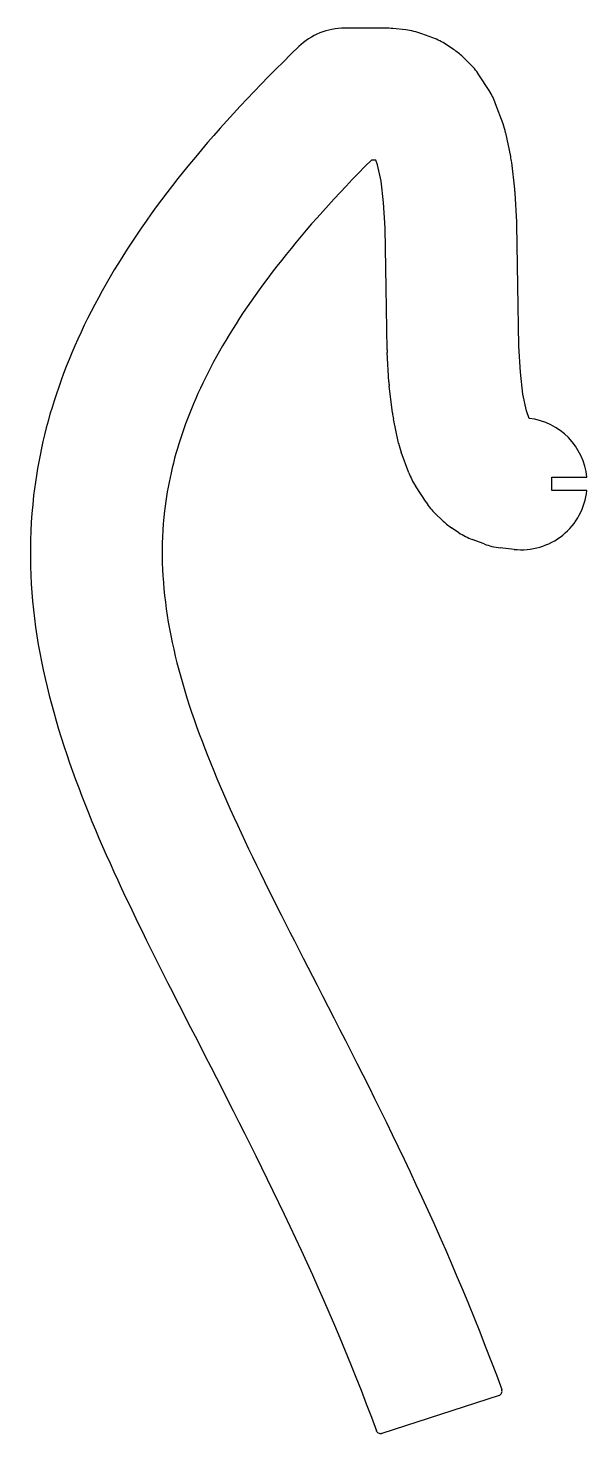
# Model space of a CAD drawing. Header units: millimetres. Extents: x -156 to -29, y -211 to 109.
import ezdxf

# ---------------------------------------------------------------- set-up
doc = ezdxf.new("R2010")
doc.units = ezdxf.units.MM
doc.layers.add('Shape2DView032', color=7, linetype='CONTINUOUS')

msp = doc.modelspace()

# ---------------------------------------------------------------- linework, layer by layer
at = {"layer": 'Shape2DView032'}
for p, q in [((-74.8668, 108.636), (-84.222, 108.636)), ((-70.258, 108.219), (-73.2238, 108.545)), ((-64.117, 106.416), (-66.6629, 107.365)), ((-59.4428, 103.791), (-61.0942, 104.88)), ((-55.8593, 100.691), (-57.3068, 102.083)), ((-51.3269, 94.4196), (-53.6647, 98.0306)), ((-48.1555, 86.8665), (-49.8411, 91.4474)), ((-46.4165, 79.4043), (-47.5584, 84.7952)), ((-77.0934, 78.6357), (-78.0864, 78.6357)), ((-76.6833, 77.5212), (-77.0934, 78.6357)), ((-75.9088, 73.8647), (-76.6833, 77.5212)), ((-45.4856, 71.9983), (-46.1926, 78.0396)), ((-75.333, 68.9451), (-75.9088, 73.8647)), ((-45.0284, 64.596), (-45.4093, 71.1279)), ((-74.9961, 63.168), (-75.333, 68.9451)), ((-44.7864, 50.0632), (-45.0048, 63.9584)), ((-74.7827, 49.5902), (-74.9961, 63.168)), ((-74.5582, 35.4899), (-74.7826, 49.5871)), ((-44.5671, 36.2913), (-44.7864, 50.0632)), ((-44.2188, 30.4024), (-44.5671, 36.2913)), ((-74.1403, 28.1899), (-74.5339, 34.843)), ((-43.6216, 25.3639), (-44.2188, 30.4024)), ((-73.3311, 21.1412), (-74.0623, 27.3103)), ((-42.8128, 21.584), (-43.6216, 25.3639)), ((-71.9222, 14.2481), (-73.1033, 19.7679)), ((-42.185, 19.8898), (-42.8128, 21.584)), ((-69.5758, 7.46915), (-71.3195, 12.1745)), ((-37.0231, 6.5), (-29.0752, 6.5)), ((-37.0231, 3.5), (-37.0231, 6.5)), ((-65.673, 0.78793), (-68.0917, 4.51353)), ((-29.0752, 3.5), (-37.0231, 3.5)), ((-62.0047, -3.28706), (-63.5024, -1.84331)), ((-58.1949, -6.11299), (-59.9035, -4.97614)), ((-52.4631, -8.68341), (-55.176, -7.66088)), ((-45.6573, -9.90817), (-48.83, -9.55547)), ((-49.0736, -202.307), (-75.7114, -210.996))]:
    msp.add_line(p, q, dxfattribs=at)
for centre, start_param, end_param in [((-84.222, 93.6357), 0.000000033, 0.768271), ((-74.8668, 93.6357), 6.17343, 0.000000032), ((-71.901, 93.3089), 5.92647, 6.17343), ((-69.3551, 92.3601), 5.69995, 5.92647), ((-67.7037, 91.2705), 5.51737, 5.69995), ((-66.2562, 89.8786), 5.28695, 5.51737), ((-63.9184, 86.2676), 5.06496, 5.28695), ((-62.2328, 81.6868), 4.92113, 5.06496), ((-61.0909, 76.2959), 4.8289, 4.92113), ((-60.3839, 70.2546), 4.77064, 4.8289), ((-60.0029, 63.7227), 4.7281, 4.77064), ((-59.7845, 49.8259), 1.58651, 1.58672), ((-59.5601, 35.7287), 1.58672, 1.62988), ((-59.1665, 29.0757), 1.62988, 1.68876), ((-58.4354, 22.9066), 1.68876, 1.7816), ((-44, 5), 4.81256, 6.16189), ((-57.2542, 17.3867), 1.7816, 1.92568), ((-55.5106, 12.6814), 1.92568, 2.14662), ((-44, 5), 3.03088, 4.61222), ((-53.0918, 8.95582), 2.14662, 2.37452), ((-51.5942, 7.51207), 2.37452, 2.55449), ((-49.8856, 6.37522), 2.55449, 2.78115), ((-47.1727, 5.35269), 2.78115, 3.03088)]:
    msp.add_ellipse(centre, major_axis=(0, 15), ratio=1, start_param=start_param, end_param=end_param, dxfattribs=at)
for points, knots in [([(-94.6454, 104.422), (-104.137, 95.2503), (-112.388, 86.3703), (-119.508, 77.6767), (-126.628, 68.9835), (-132.618, 60.4742), (-137.558, 52.0529), (-142.497, 43.6337), (-146.384, 35.2982), (-149.266, 27.0075), (-152.149, 18.7193), (-154.022, 10.4781), (-154.965, 2.32361)], [0, 0, 0, 0, 0.0655217, 0.0655217, 0.0655217, 0.131043, 0.131043, 0.131043, 0.196565, 0.196565, 0.196565, 0.262087, 0.262087, 0.262087, 0.262087]), ([(-94.6454, 104.422), (-104.137, 95.2503), (-112.388, 86.3703), (-119.508, 77.6767), (-126.628, 68.9835), (-132.618, 60.4742), (-137.558, 52.0529), (-142.497, 43.6337), (-146.384, 35.2982), (-149.266, 27.0075), (-152.149, 18.7193), (-154.022, 10.4781), (-154.965, 2.32361)], [0, 0, 0, 0, 0.0655217, 0.0655217, 0.0655217, 0.131043, 0.131043, 0.131043, 0.196565, 0.196565, 0.196565, 0.262087, 0.262087, 0.262087, 0.262087]), ([(-78.0864, 78.6357), (-86.0799, 70.6448), (-92.8769, 63.048), (-98.5968, 55.8129), (-104.318, 48.5774), (-108.961, 41.706), (-112.673, 35.1545), (-116.386, 28.6013), (-119.171, 22.3713), (-121.199, 16.3691), (-123.226, 10.3646), (-124.501, 4.58564), (-125.165, -1.12941)], [0.0109404, 0.0109404, 0.0109404, 0.0109404, 0.0737271, 0.0737271, 0.0737271, 0.136514, 0.136514, 0.136514, 0.1993, 0.1993, 0.1993, 0.262087, 0.262087, 0.262087, 0.262087]), ([(-78.0864, 78.6357), (-86.0799, 70.6448), (-92.8769, 63.048), (-98.5968, 55.8129), (-104.318, 48.5774), (-108.961, 41.706), (-112.673, 35.1545), (-116.386, 28.6013), (-119.171, 22.3713), (-121.199, 16.3691), (-123.226, 10.3646), (-124.501, 4.58564), (-125.165, -1.12941)], [0.0109404, 0.0109404, 0.0109404, 0.0109404, 0.0737271, 0.0737271, 0.0737271, 0.136514, 0.136514, 0.136514, 0.1993, 0.1993, 0.1993, 0.262087, 0.262087, 0.262087, 0.262087]), ([(-154.965, 2.32361), (-156.222, -8.49863), (-155.837, -19.1428), (-154.215, -29.5591), (-152.593, -39.9826), (-149.755, -50.1847), (-146.117, -60.339), (-142.476, -70.4956), (-138.033, -80.6162), (-133.111, -90.9345), (-128.187, -101.252), (-122.78, -111.769), (-117.164, -122.699)], [0.262087, 0.262087, 0.262087, 0.262087, 0.349023, 0.349023, 0.349023, 0.435959, 0.435959, 0.435959, 0.522896, 0.522896, 0.522896, 0.609832, 0.609832, 0.609832, 0.609832]), ([(-125.165, -1.12941), (-126.078, -9.03994), (-125.827, -16.8526), (-124.571, -24.9505), (-123.314, -33.0412), (-121.033, -41.4106), (-117.875, -50.2186), (-114.721, -59.0241), (-110.693, -68.2565), (-106.036, -78.015), (-101.38, -87.7742), (-96.0977, -98.0581), (-90.481, -108.987)], [0.262087, 0.262087, 0.262087, 0.262087, 0.349023, 0.349023, 0.349023, 0.435959, 0.435959, 0.435959, 0.522896, 0.522896, 0.522896, 0.609832, 0.609832, 0.609832, 0.609832]), ([(-125.165, -1.12941), (-126.078, -9.03994), (-125.827, -16.8526), (-124.571, -24.9505), (-123.314, -33.0412), (-121.033, -41.4106), (-117.875, -50.2186), (-114.721, -59.0241), (-110.693, -68.2565), (-106.036, -78.015), (-101.38, -87.7742), (-96.0977, -98.0581), (-90.481, -108.987)], [0.262087, 0.262087, 0.262087, 0.262087, 0.349023, 0.349023, 0.349023, 0.435959, 0.435959, 0.435959, 0.522896, 0.522896, 0.522896, 0.609832, 0.609832, 0.609832, 0.609832]), ([(-49.0736, -202.307), (-48.84, -202.234), (-48.6051, -202.048), (-48.4842, -201.794), (-48.3588, -201.541), (-48.3575, -201.241), (-48.4446, -201.013)], [0, 0, 0, 0, 0.5, 0.5, 0.5, 1, 1, 1, 1]), ([(-49.0736, -202.307), (-48.84, -202.234), (-48.6051, -202.048), (-48.4842, -201.794), (-48.3588, -201.541), (-48.3575, -201.241), (-48.4446, -201.013)], [0, 0, 0, 0, 0.5, 0.5, 0.5, 1, 1, 1, 1]), ([(-75.7114, -210.996), (-75.9341, -211.071), (-76.2175, -211.063), (-76.4576, -210.945), (-76.6994, -210.83), (-76.881, -210.612), (-76.9598, -210.391)], [0, 0, 0, 0, 0.500002, 0.500002, 0.500002, 1, 1, 1, 1])]:
    msp.add_open_spline(points, degree=3, knots=knots, dxfattribs=at)
for points, degree in [([(-90.481, -108.987), (-76.9783, -135.271), (-61.5359, -165.27), (-48.4446, -201.013)], 3), ([(-90.481, -108.987), (-76.9783, -135.271), (-61.5359, -165.27), (-48.4446, -201.013)], 3), ([(-117.164, -122.699), (-103.782, -148.73), (-89.2206, -177.117), (-76.9598, -210.391)], 3), ([(-76.9448, -210.429), (-76.9598, -210.391)], 1), ([(-75.7114, -210.996), (-75.8471, -211.041), (-76.001, -211.045)], 2)]:
    msp.add_open_spline(points, degree=degree, dxfattribs=at)

doc.saveas('drawing.dxf')
